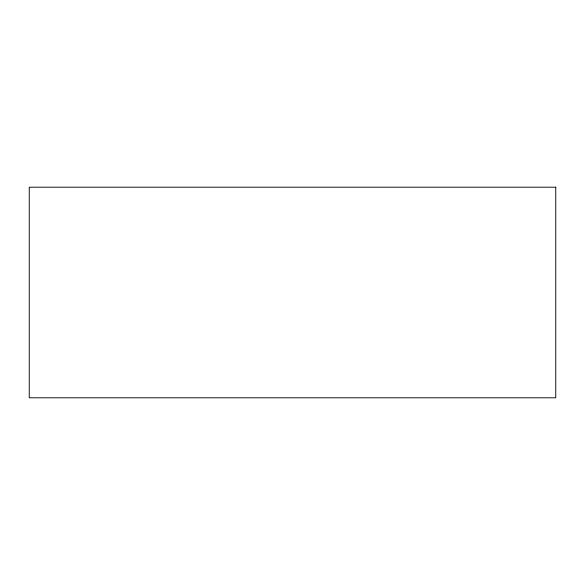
<?xml version="1.0" encoding="UTF-8"?>
<svg xmlns="http://www.w3.org/2000/svg" width="585" height="585" viewBox="0 0 585 585"><rect width="100%" height="100%" fill="white"/><g stroke="black" fill="none" stroke-linecap="round" stroke-linejoin="round"><path stroke-width="0.88" d="M555.75 187.2L29.25 187.2L29.25 397.8L555.75 397.8L555.75 187.2"/></g></svg>
